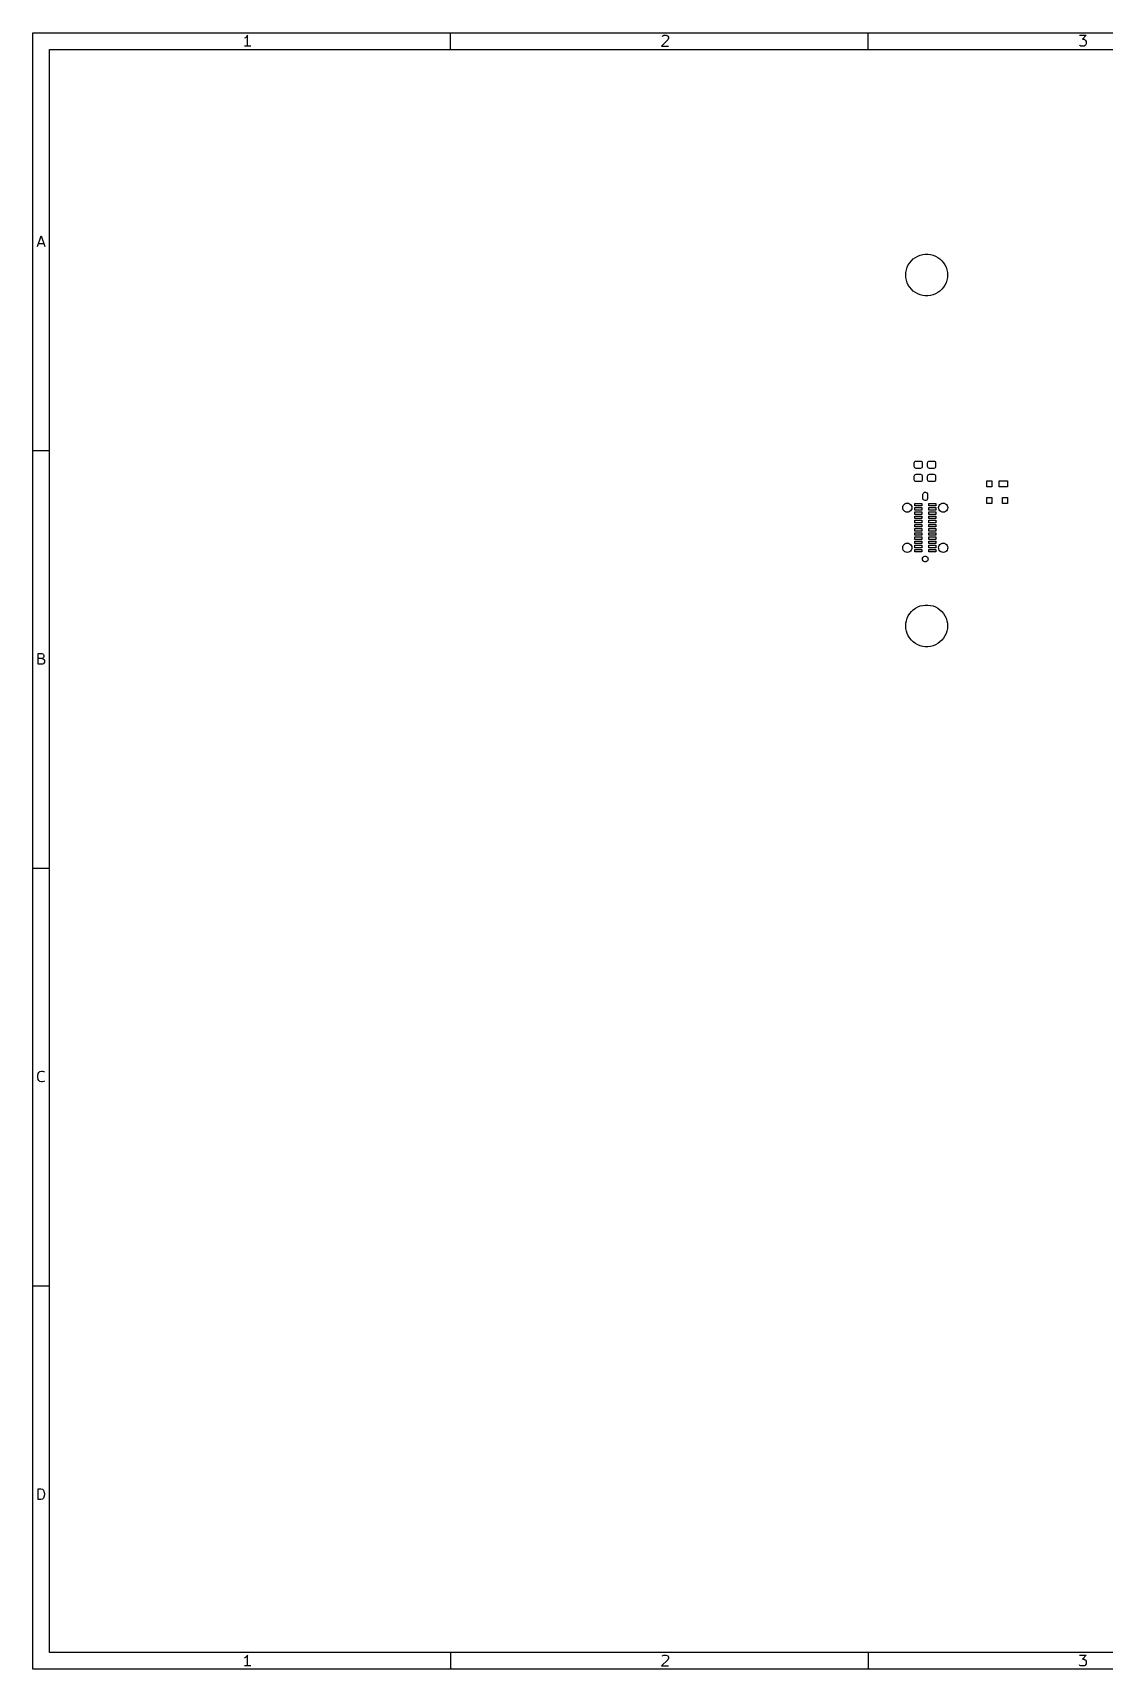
# Model space of a CAD drawing. Extents: x 0.4 to 10.6, y -8.1 to -0.4.
# Drawn here: x 0.39 to 5.44, y -8.11 to -0.39 of the extents above; entities that cross this region are included whole.
import ezdxf

# ---------------------------------------------------------------- set-up
doc = ezdxf.new("R2010")
doc.units = 0
doc.header["$MEASUREMENT"] = 0
doc.layers.add('BLACK', color=7, linetype='CONTINUOUS')

msp = doc.modelspace()

# ---------------------------------------------------------------- linework, layer by layer
at = {"layer": 'BLACK', "linetype": 'CONTINUOUS'}
for p, q in [((0.393701, -0.393701), (10.6063, -0.393701)), ((0.393701, -8.1063), (0.393701, -0.393701)), ((1.39646, -0.417446), (1.39159, -0.419883)), ((1.42083, -0.456441), (1.39159, -0.456441)), ((1.40134, -0.412572), (1.39646, -0.417446)), ((1.40621, -0.40526), (1.40134, -0.412572)), ((1.40621, -0.456441), (1.40621, -0.40526)), ((2.3622, -0.472441), (2.3622, -0.393701)), ((3.3869, -0.427195), (3.35765, -0.456441)), ((3.35765, -0.456441), (3.38934, -0.456441)), ((3.36009, -0.410134), (3.36253, -0.407697)), ((3.36253, -0.407697), (3.3674, -0.40526)), ((3.3674, -0.40526), (3.37959, -0.40526)), ((3.37959, -0.40526), (3.38446, -0.407697)), ((3.38446, -0.407697), (3.3869, -0.410134)), ((3.3869, -0.410134), (3.38934, -0.415009)), ((3.38934, -0.419883), (3.3869, -0.427195)), ((3.38934, -0.415009), (3.38934, -0.419883)), ((4.33071, -0.472441), (4.33071, -0.393701)), ((5.32616, -0.40526), (5.35784, -0.40526)), ((5.32859, -0.454004), (5.32616, -0.451567)), ((5.33347, -0.456441), (5.32859, -0.454004)), ((5.34809, -0.456441), (5.33347, -0.456441)), ((5.35784, -0.40526), (5.34078, -0.424758)), ((5.34078, -0.424758), (5.34809, -0.424758)), ((5.34809, -0.424758), (5.35297, -0.427195)), ((5.35297, -0.454004), (5.34809, -0.456441)), ((5.35297, -0.427195), (5.3554, -0.429632)), ((5.3554, -0.451567), (5.35297, -0.454004)), ((5.3554, -0.429632), (5.35784, -0.434506)), ((5.35784, -0.446692), (5.3554, -0.451567)), ((5.35784, -0.434506), (5.35784, -0.446692)), ((0.472441, -0.472441), (10.5276, -0.472441)), ((0.472441, -8.02756), (0.472441, -0.472441)), ((0.41601, -1.40132), (0.433071, -1.35014)), ((0.420885, -1.3867), (0.445257, -1.3867)), ((0.433071, -1.35014), (0.450131, -1.40132)), ((4.53455, -1.46806), (4.54356, -1.4596)), ((4.54356, -1.4596), (4.55356, -1.45233)), ((4.55356, -1.45233), (4.56439, -1.44638)), ((4.56439, -1.44638), (4.57588, -1.44183)), ((4.57588, -1.44183), (4.58786, -1.43875)), ((4.58786, -1.43875), (4.60012, -1.4372)), ((4.60012, -1.4372), (4.61248, -1.4372)), ((4.61248, -1.4372), (4.62474, -1.43875)), ((4.62474, -1.43875), (4.63671, -1.44183)), ((4.63671, -1.44183), (4.64821, -1.44638)), ((4.64821, -1.44638), (4.65904, -1.45233)), ((4.65904, -1.45233), (4.66904, -1.4596)), ((4.66904, -1.4596), (4.67805, -1.46806)), ((4.50787, -1.53543), (4.50865, -1.5231)), ((4.50865, -1.54777), (4.50787, -1.53543)), ((4.50865, -1.5231), (4.51097, -1.51096)), ((4.51097, -1.51096), (4.51479, -1.4992)), ((4.51479, -1.4992), (4.52005, -1.48802)), ((4.52005, -1.48802), (4.52667, -1.47758)), ((4.52667, -1.47758), (4.53455, -1.46806)), ((4.67805, -1.46806), (4.68593, -1.47758)), ((4.68593, -1.47758), (4.69255, -1.48802)), ((4.69255, -1.48802), (4.69781, -1.4992)), ((4.69781, -1.4992), (4.70163, -1.51096)), ((4.70163, -1.51096), (4.70395, -1.5231)), ((4.70395, -1.5231), (4.70472, -1.53543)), ((4.70472, -1.53543), (4.70395, -1.54777)), ((4.51097, -1.55991), (4.50865, -1.54777)), ((4.51479, -1.57167), (4.51097, -1.55991)), ((4.52005, -1.58285), (4.51479, -1.57167)), ((4.52667, -1.59329), (4.52005, -1.58285)), ((4.53455, -1.60281), (4.52667, -1.59329)), ((4.54356, -1.61127), (4.53455, -1.60281)), ((4.55356, -1.61854), (4.54356, -1.61127)), ((4.56439, -1.62449), (4.55356, -1.61854)), ((4.65904, -1.61854), (4.64821, -1.62449)), ((4.66904, -1.61127), (4.65904, -1.61854)), ((4.67805, -1.60281), (4.66904, -1.61127)), ((4.68593, -1.59329), (4.67805, -1.60281)), ((4.69255, -1.58285), (4.68593, -1.59329)), ((4.69781, -1.57167), (4.69255, -1.58285)), ((4.70163, -1.55991), (4.69781, -1.57167)), ((4.70395, -1.54777), (4.70163, -1.55991)), ((4.57588, -1.62904), (4.56439, -1.62449)), ((4.58786, -1.63211), (4.57588, -1.62904)), ((4.60012, -1.63366), (4.58786, -1.63211)), ((4.61248, -1.63366), (4.60012, -1.63366)), ((4.62474, -1.63211), (4.61248, -1.63366)), ((4.63671, -1.62904), (4.62474, -1.63211)), ((4.64821, -1.62449), (4.63671, -1.62904)), ((0.393701, -2.3622), (0.472441, -2.3622)), ((4.54823, -2.42101), (4.54888, -2.41772)), ((4.54823, -2.43824), (4.54823, -2.42101)), ((4.54888, -2.44153), (4.54823, -2.43824)), ((4.54888, -2.41772), (4.55075, -2.41492)), ((4.55075, -2.44433), (4.54888, -2.44153)), ((4.55075, -2.41492), (4.55354, -2.41306)), ((4.55354, -2.44619), (4.55075, -2.44433)), ((4.55354, -2.41306), (4.55684, -2.4124)), ((4.55684, -2.44685), (4.55354, -2.44619)), ((4.55684, -2.4124), (4.57702, -2.4124)), ((4.57702, -2.44685), (4.55684, -2.44685)), ((4.57702, -2.4124), (4.58031, -2.41306)), ((4.58031, -2.44619), (4.57702, -2.44685)), ((4.58031, -2.41306), (4.58311, -2.41492)), ((4.58311, -2.44433), (4.58031, -2.44619)), ((4.58311, -2.41492), (4.58497, -2.41772)), ((4.58497, -2.44153), (4.58311, -2.44433)), ((4.58497, -2.41772), (4.58563, -2.42101)), ((4.58563, -2.43824), (4.58497, -2.44153)), ((4.58563, -2.42101), (4.58563, -2.43824)), ((4.61122, -2.42101), (4.61188, -2.41772)), ((4.61122, -2.43824), (4.61122, -2.42101)), ((4.61188, -2.44153), (4.61122, -2.43824)), ((4.61188, -2.41772), (4.61374, -2.41492)), ((4.61374, -2.44433), (4.61188, -2.44153)), ((4.61374, -2.41492), (4.61654, -2.41306)), ((4.61654, -2.44619), (4.61374, -2.44433)), ((4.61654, -2.41306), (4.61983, -2.4124)), ((4.61983, -2.44685), (4.61654, -2.44619)), ((4.61983, -2.4124), (4.64001, -2.4124)), ((4.64001, -2.44685), (4.61983, -2.44685)), ((4.64001, -2.4124), (4.64331, -2.41306)), ((4.64331, -2.44619), (4.64001, -2.44685)), ((4.64331, -2.41306), (4.6461, -2.41492)), ((4.6461, -2.44433), (4.64331, -2.44619)), ((4.6461, -2.41492), (4.64797, -2.41772)), ((4.64797, -2.44153), (4.6461, -2.44433)), ((4.64797, -2.41772), (4.64862, -2.42101)), ((4.64862, -2.43824), (4.64797, -2.44153)), ((4.64862, -2.42101), (4.64862, -2.43824)), ((4.54823, -2.48302), (4.54888, -2.47973)), ((4.54823, -2.50025), (4.54823, -2.48302)), ((4.54888, -2.50354), (4.54823, -2.50025)), ((4.54888, -2.47973), (4.55075, -2.47693)), ((4.55075, -2.50634), (4.54888, -2.50354)), ((4.55075, -2.47693), (4.55354, -2.47506)), ((4.55354, -2.5082), (4.55075, -2.50634)), ((4.55354, -2.47506), (4.55684, -2.47441)), ((4.55684, -2.50886), (4.55354, -2.5082)), ((4.55684, -2.47441), (4.57702, -2.47441)), ((4.57702, -2.50886), (4.55684, -2.50886)), ((4.57702, -2.47441), (4.58031, -2.47506)), ((4.58031, -2.5082), (4.57702, -2.50886)), ((4.58031, -2.47506), (4.58311, -2.47693)), ((4.58311, -2.50634), (4.58031, -2.5082)), ((4.58311, -2.47693), (4.58497, -2.47973)), ((4.58497, -2.50354), (4.58311, -2.50634)), ((4.58497, -2.47973), (4.58563, -2.48302)), ((4.58563, -2.50025), (4.58497, -2.50354)), ((4.58563, -2.48302), (4.58563, -2.50025)), ((4.61122, -2.48302), (4.61188, -2.47973)), ((4.61122, -2.50025), (4.61122, -2.48302)), ((4.61188, -2.50354), (4.61122, -2.50025)), ((4.61188, -2.47973), (4.61374, -2.47693)), ((4.61374, -2.50634), (4.61188, -2.50354)), ((4.61374, -2.47693), (4.61654, -2.47506)), ((4.61654, -2.5082), (4.61374, -2.50634)), ((4.61654, -2.47506), (4.61983, -2.47441)), ((4.61983, -2.50886), (4.61654, -2.5082)), ((4.61983, -2.47441), (4.64001, -2.47441)), ((4.64001, -2.50886), (4.61983, -2.50886)), ((4.64001, -2.47441), (4.64331, -2.47506)), ((4.64331, -2.5082), (4.64001, -2.50886)), ((4.64331, -2.47506), (4.6461, -2.47693)), ((4.6461, -2.50634), (4.64331, -2.5082)), ((4.6461, -2.47693), (4.64797, -2.47973)), ((4.64797, -2.50354), (4.6461, -2.50634)), ((4.64797, -2.47973), (4.64862, -2.48302)), ((4.64862, -2.50025), (4.64797, -2.50354)), ((4.64862, -2.48302), (4.64862, -2.50025)), ((4.88976, -2.53346), (4.88976, -2.50591)), ((4.88976, -2.50591), (4.91339, -2.50591)), ((4.91339, -2.53346), (4.88976, -2.53346)), ((4.91339, -2.50591), (4.91339, -2.53346)), ((4.94882, -2.53346), (4.94882, -2.50591)), ((4.94882, -2.50591), (4.98819, -2.50591)), ((4.98819, -2.53346), (4.94882, -2.53346)), ((4.98819, -2.50591), (4.98819, -2.53346)), ((4.49424, -2.62629), (4.4964, -2.62106)), ((4.4964, -2.62106), (4.49985, -2.61658)), ((4.49985, -2.61658), (4.50433, -2.61314)), ((4.50433, -2.61314), (4.50955, -2.61097)), ((4.50955, -2.61097), (4.51516, -2.61024)), ((4.51516, -2.61024), (4.52076, -2.61097)), ((4.52076, -2.61097), (4.52598, -2.61314)), ((4.52598, -2.61314), (4.53047, -2.61658)), ((4.53047, -2.61658), (4.53391, -2.62106)), ((4.53391, -2.62106), (4.53607, -2.62629)), ((4.5502, -2.62402), (4.5502, -2.6122)), ((4.5502, -2.6122), (4.58366, -2.6122)), ((4.58366, -2.6122), (4.58366, -2.62402)), ((4.58839, -2.57047), (4.58858, -2.56837)), ((4.58839, -2.58701), (4.58839, -2.57047)), ((4.58916, -2.59113), (4.58839, -2.58701)), ((4.58858, -2.56837), (4.5901, -2.56446)), ((4.59137, -2.5947), (4.58916, -2.59113)), ((4.5901, -2.56446), (4.59292, -2.56136)), ((4.59471, -2.59723), (4.59137, -2.5947)), ((4.59292, -2.56136), (4.59668, -2.55949)), ((4.59875, -2.59838), (4.59471, -2.59723)), ((4.59668, -2.55949), (4.60086, -2.5591)), ((4.60293, -2.59799), (4.59875, -2.59838)), ((4.60086, -2.5591), (4.60489, -2.56025)), ((4.60668, -2.59612), (4.60293, -2.59799)), ((4.60489, -2.56025), (4.60824, -2.56278)), ((4.60951, -2.59302), (4.60668, -2.59612)), ((4.60824, -2.56278), (4.61045, -2.56635)), ((4.61103, -2.58911), (4.60951, -2.59302)), ((4.61045, -2.56635), (4.61122, -2.57047)), ((4.61122, -2.58701), (4.61103, -2.58911)), ((4.61122, -2.57047), (4.61122, -2.58701)), ((4.61594, -2.62402), (4.61594, -2.6122)), ((4.61594, -2.6122), (4.64941, -2.6122)), ((4.64941, -2.6122), (4.64941, -2.62402)), ((4.66353, -2.62629), (4.6657, -2.62106)), ((4.6657, -2.62106), (4.66914, -2.61658)), ((4.66914, -2.61658), (4.67362, -2.61314)), ((4.67362, -2.61314), (4.67884, -2.61097)), ((4.67884, -2.61097), (4.68445, -2.61024)), ((4.68445, -2.61024), (4.69005, -2.61097)), ((4.69005, -2.61097), (4.69528, -2.61314)), ((4.69528, -2.61314), (4.69976, -2.61658)), ((4.69976, -2.61658), (4.7032, -2.62106)), ((4.7032, -2.62106), (4.70536, -2.62629)), ((4.88976, -2.6122), (4.88976, -2.58465)), ((4.88976, -2.58465), (4.91339, -2.58465)), ((4.91339, -2.6122), (4.88976, -2.6122)), ((4.91339, -2.58465), (4.91339, -2.6122)), ((4.96457, -2.6122), (4.96457, -2.58465)), ((4.96457, -2.58465), (4.98819, -2.58465)), ((4.98819, -2.6122), (4.96457, -2.6122)), ((4.98819, -2.58465), (4.98819, -2.6122)), ((4.4935, -2.63189), (4.49424, -2.62629)), ((4.49424, -2.63749), (4.4935, -2.63189)), ((4.4964, -2.64272), (4.49424, -2.63749)), ((4.49985, -2.6472), (4.4964, -2.64272)), ((4.50433, -2.65064), (4.49985, -2.6472)), ((4.50955, -2.65281), (4.50433, -2.65064)), ((4.51516, -2.65354), (4.50955, -2.65281)), ((4.52076, -2.65281), (4.51516, -2.65354)), ((4.52598, -2.65064), (4.52076, -2.65281)), ((4.53047, -2.6472), (4.52598, -2.65064)), ((4.53391, -2.64272), (4.53047, -2.6472)), ((4.53607, -2.63749), (4.53391, -2.64272)), ((4.53607, -2.62629), (4.53681, -2.63189)), ((4.53681, -2.63189), (4.53607, -2.63749)), ((4.58366, -2.62402), (4.5502, -2.62402)), ((4.5502, -2.6437), (4.5502, -2.63189)), ((4.5502, -2.63189), (4.58366, -2.63189)), ((4.58366, -2.6437), (4.5502, -2.6437)), ((4.5502, -2.66339), (4.5502, -2.65157)), ((4.5502, -2.65157), (4.58366, -2.65157)), ((4.58366, -2.66339), (4.5502, -2.66339)), ((4.5502, -2.68307), (4.5502, -2.67126)), ((4.5502, -2.67126), (4.58366, -2.67126)), ((4.58366, -2.68307), (4.5502, -2.68307)), ((4.5502, -2.70276), (4.5502, -2.69094)), ((4.5502, -2.69094), (4.58366, -2.69094)), ((4.58366, -2.63189), (4.58366, -2.6437)), ((4.58366, -2.65157), (4.58366, -2.66339)), ((4.58366, -2.67126), (4.58366, -2.68307)), ((4.58366, -2.69094), (4.58366, -2.70276)), ((4.64941, -2.62402), (4.61594, -2.62402)), ((4.61594, -2.6437), (4.61594, -2.63189)), ((4.61594, -2.63189), (4.64941, -2.63189)), ((4.64941, -2.6437), (4.61594, -2.6437)), ((4.61594, -2.66339), (4.61594, -2.65157)), ((4.61594, -2.65157), (4.64941, -2.65157)), ((4.64941, -2.66339), (4.61594, -2.66339)), ((4.61594, -2.68307), (4.61594, -2.67126)), ((4.61594, -2.67126), (4.64941, -2.67126)), ((4.64941, -2.68307), (4.61594, -2.68307)), ((4.61594, -2.70276), (4.61594, -2.69094)), ((4.61594, -2.69094), (4.64941, -2.69094)), ((4.64941, -2.63189), (4.64941, -2.6437)), ((4.64941, -2.65157), (4.64941, -2.66339)), ((4.64941, -2.67126), (4.64941, -2.68307)), ((4.64941, -2.69094), (4.64941, -2.70276)), ((4.6628, -2.63189), (4.66353, -2.62629)), ((4.66353, -2.63749), (4.6628, -2.63189)), ((4.6657, -2.64272), (4.66353, -2.63749)), ((4.66914, -2.6472), (4.6657, -2.64272)), ((4.67362, -2.65064), (4.66914, -2.6472)), ((4.67884, -2.65281), (4.67362, -2.65064)), ((4.68445, -2.65354), (4.67884, -2.65281)), ((4.69005, -2.65281), (4.68445, -2.65354)), ((4.69528, -2.65064), (4.69005, -2.65281)), ((4.69976, -2.6472), (4.69528, -2.65064)), ((4.7032, -2.64272), (4.69976, -2.6472)), ((4.70536, -2.63749), (4.7032, -2.64272)), ((4.70536, -2.62629), (4.7061, -2.63189)), ((4.7061, -2.63189), (4.70536, -2.63749)), ((4.58366, -2.70276), (4.5502, -2.70276)), ((4.5502, -2.72244), (4.5502, -2.71063)), ((4.5502, -2.71063), (4.58366, -2.71063)), ((4.58366, -2.72244), (4.5502, -2.72244)), ((4.5502, -2.74213), (4.5502, -2.73031)), ((4.5502, -2.73031), (4.58366, -2.73031)), ((4.58366, -2.74213), (4.5502, -2.74213)), ((4.5502, -2.76181), (4.5502, -2.75)), ((4.5502, -2.75), (4.58366, -2.75)), ((4.58366, -2.76181), (4.5502, -2.76181)), ((4.5502, -2.7815), (4.5502, -2.76969)), ((4.5502, -2.76969), (4.58366, -2.76969)), ((4.58366, -2.71063), (4.58366, -2.72244)), ((4.58366, -2.73031), (4.58366, -2.74213)), ((4.58366, -2.75), (4.58366, -2.76181)), ((4.58366, -2.76969), (4.58366, -2.7815)), ((4.64941, -2.70276), (4.61594, -2.70276)), ((4.61594, -2.72244), (4.61594, -2.71063)), ((4.61594, -2.71063), (4.64941, -2.71063)), ((4.64941, -2.72244), (4.61594, -2.72244)), ((4.61594, -2.74213), (4.61594, -2.73031)), ((4.61594, -2.73031), (4.64941, -2.73031)), ((4.64941, -2.74213), (4.61594, -2.74213)), ((4.61594, -2.76181), (4.61594, -2.75)), ((4.61594, -2.75), (4.64941, -2.75)), ((4.64941, -2.76181), (4.61594, -2.76181)), ((4.61594, -2.7815), (4.61594, -2.76969)), ((4.61594, -2.76969), (4.64941, -2.76969)), ((4.64941, -2.71063), (4.64941, -2.72244)), ((4.64941, -2.73031), (4.64941, -2.74213)), ((4.64941, -2.75), (4.64941, -2.76181)), ((4.64941, -2.76969), (4.64941, -2.7815)), ((4.4935, -2.82087), (4.49424, -2.81526)), ((4.49424, -2.82647), (4.4935, -2.82087)), ((4.49424, -2.81526), (4.4964, -2.81004)), ((4.4964, -2.83169), (4.49424, -2.82647)), ((4.4964, -2.81004), (4.49985, -2.80555)), ((4.49985, -2.83618), (4.4964, -2.83169)), ((4.49985, -2.80555), (4.50433, -2.80211)), ((4.50433, -2.83962), (4.49985, -2.83618)), ((4.50433, -2.80211), (4.50955, -2.79995)), ((4.50955, -2.84178), (4.50433, -2.83962)), ((4.50955, -2.79995), (4.51516, -2.79921)), ((4.51516, -2.84252), (4.50955, -2.84178)), ((4.51516, -2.79921), (4.52076, -2.79995)), ((4.52076, -2.84178), (4.51516, -2.84252)), ((4.52076, -2.79995), (4.52598, -2.80211)), ((4.52598, -2.83962), (4.52076, -2.84178)), ((4.52598, -2.80211), (4.53047, -2.80555)), ((4.53047, -2.83618), (4.52598, -2.83962)), ((4.53047, -2.80555), (4.53391, -2.81004)), ((4.53391, -2.83169), (4.53047, -2.83618)), ((4.53391, -2.81004), (4.53607, -2.81526)), ((4.53607, -2.82647), (4.53391, -2.83169)), ((4.53607, -2.81526), (4.53681, -2.82087)), ((4.53681, -2.82087), (4.53607, -2.82647)), ((4.58366, -2.7815), (4.5502, -2.7815)), ((4.5502, -2.80118), (4.5502, -2.78937)), ((4.5502, -2.78937), (4.58366, -2.78937)), ((4.58366, -2.80118), (4.5502, -2.80118)), ((4.5502, -2.82087), (4.5502, -2.80906)), ((4.5502, -2.80906), (4.58366, -2.80906)), ((4.58366, -2.82087), (4.5502, -2.82087)), ((4.5502, -2.84055), (4.5502, -2.82874)), ((4.5502, -2.82874), (4.58366, -2.82874)), ((4.58366, -2.84055), (4.5502, -2.84055)), ((4.58366, -2.78937), (4.58366, -2.80118)), ((4.58366, -2.80906), (4.58366, -2.82087)), ((4.58366, -2.82874), (4.58366, -2.84055)), ((4.64941, -2.7815), (4.61594, -2.7815)), ((4.61594, -2.80118), (4.61594, -2.78937)), ((4.61594, -2.78937), (4.64941, -2.78937)), ((4.64941, -2.80118), (4.61594, -2.80118)), ((4.61594, -2.82087), (4.61594, -2.80906)), ((4.61594, -2.80906), (4.64941, -2.80906)), ((4.64941, -2.82087), (4.61594, -2.82087)), ((4.61594, -2.84055), (4.61594, -2.82874)), ((4.61594, -2.82874), (4.64941, -2.82874)), ((4.64941, -2.84055), (4.61594, -2.84055)), ((4.64941, -2.78937), (4.64941, -2.80118)), ((4.64941, -2.80906), (4.64941, -2.82087)), ((4.64941, -2.82874), (4.64941, -2.84055)), ((4.6628, -2.82087), (4.66353, -2.81526)), ((4.66353, -2.82647), (4.6628, -2.82087)), ((4.66353, -2.81526), (4.6657, -2.81004)), ((4.6657, -2.83169), (4.66353, -2.82647)), ((4.6657, -2.81004), (4.66914, -2.80555)), ((4.66914, -2.83618), (4.6657, -2.83169)), ((4.66914, -2.80555), (4.67362, -2.80211)), ((4.67362, -2.83962), (4.66914, -2.83618)), ((4.67362, -2.80211), (4.67884, -2.79995)), ((4.67884, -2.84178), (4.67362, -2.83962)), ((4.67884, -2.79995), (4.68445, -2.79921)), ((4.68445, -2.84252), (4.67884, -2.84178)), ((4.68445, -2.79921), (4.69005, -2.79995)), ((4.69005, -2.84178), (4.68445, -2.84252)), ((4.69005, -2.79995), (4.69528, -2.80211)), ((4.69528, -2.83962), (4.69005, -2.84178)), ((4.69528, -2.80211), (4.69976, -2.80555)), ((4.69976, -2.83618), (4.69528, -2.83962)), ((4.69976, -2.80555), (4.7032, -2.81004)), ((4.7032, -2.83169), (4.69976, -2.83618)), ((4.7032, -2.81004), (4.70536, -2.81526)), ((4.70536, -2.82647), (4.7032, -2.83169)), ((4.70536, -2.81526), (4.7061, -2.82087)), ((4.7061, -2.82087), (4.70536, -2.82647)), ((4.58681, -2.87402), (4.58759, -2.86957)), ((4.58759, -2.87846), (4.58681, -2.87402)), ((4.58759, -2.86957), (4.58985, -2.86566)), ((4.58985, -2.88237), (4.58759, -2.87846)), ((4.58985, -2.86566), (4.59331, -2.86276)), ((4.59331, -2.88527), (4.58985, -2.88237)), ((4.59331, -2.86276), (4.59755, -2.86122)), ((4.59755, -2.88681), (4.59331, -2.88527)), ((4.59755, -2.86122), (4.60206, -2.86122)), ((4.60206, -2.88681), (4.59755, -2.88681)), ((4.60206, -2.86122), (4.6063, -2.86276)), ((4.6063, -2.88527), (4.60206, -2.88681)), ((4.6063, -2.86276), (4.60976, -2.86566)), ((4.60976, -2.88237), (4.6063, -2.88527)), ((4.60976, -2.86566), (4.61201, -2.86957)), ((4.61201, -2.87846), (4.60976, -2.88237)), ((4.61201, -2.86957), (4.6128, -2.87402)), ((4.6128, -2.87402), (4.61201, -2.87846)), ((4.51097, -3.1645), (4.51479, -3.15274)), ((4.51479, -3.15274), (4.52005, -3.14156)), ((4.52005, -3.14156), (4.52667, -3.13112)), ((4.52667, -3.13112), (4.53455, -3.1216)), ((4.53455, -3.1216), (4.54356, -3.11314)), ((4.54356, -3.11314), (4.55356, -3.10587)), ((4.55356, -3.10587), (4.56439, -3.09992)), ((4.56439, -3.09992), (4.57588, -3.09537)), ((4.57588, -3.09537), (4.58786, -3.09229)), ((4.58786, -3.09229), (4.60012, -3.09075)), ((4.60012, -3.09075), (4.61248, -3.09075)), ((4.61248, -3.09075), (4.62474, -3.09229)), ((4.62474, -3.09229), (4.63671, -3.09537)), ((4.63671, -3.09537), (4.64821, -3.09992)), ((4.64821, -3.09992), (4.65904, -3.10587)), ((4.65904, -3.10587), (4.66904, -3.11314)), ((4.66904, -3.11314), (4.67805, -3.1216)), ((4.67805, -3.1216), (4.68593, -3.13112)), ((4.68593, -3.13112), (4.69255, -3.14156)), ((4.69255, -3.14156), (4.69781, -3.15274)), ((4.69781, -3.15274), (4.70163, -3.1645)), ((4.50787, -3.18898), (4.50865, -3.17664)), ((4.50865, -3.20131), (4.50787, -3.18898)), ((4.50865, -3.17664), (4.51097, -3.1645)), ((4.51097, -3.21345), (4.50865, -3.20131)), ((4.51479, -3.22521), (4.51097, -3.21345)), ((4.52005, -3.23639), (4.51479, -3.22521)), ((4.52667, -3.24683), (4.52005, -3.23639)), ((4.69255, -3.23639), (4.68593, -3.24683)), ((4.69781, -3.22521), (4.69255, -3.23639)), ((4.70163, -3.21345), (4.69781, -3.22521)), ((4.70163, -3.1645), (4.70395, -3.17664)), ((4.70395, -3.20131), (4.70163, -3.21345)), ((4.70395, -3.17664), (4.70472, -3.18898)), ((4.70472, -3.18898), (4.70395, -3.20131)), ((4.53455, -3.25635), (4.52667, -3.24683)), ((4.54356, -3.26481), (4.53455, -3.25635)), ((4.55356, -3.27208), (4.54356, -3.26481)), ((4.56439, -3.27803), (4.55356, -3.27208)), ((4.57588, -3.28258), (4.56439, -3.27803)), ((4.58786, -3.28566), (4.57588, -3.28258)), ((4.60012, -3.28721), (4.58786, -3.28566)), ((4.61248, -3.28721), (4.60012, -3.28721)), ((4.62474, -3.28566), (4.61248, -3.28721)), ((4.63671, -3.28258), (4.62474, -3.28566)), ((4.64821, -3.27803), (4.63671, -3.28258)), ((4.65904, -3.27208), (4.64821, -3.27803)), ((4.66904, -3.26481), (4.65904, -3.27208)), ((4.67805, -3.25635), (4.66904, -3.26481)), ((4.68593, -3.24683), (4.67805, -3.25635)), ((0.419666, -3.36983), (0.419666, -3.31865)), ((0.419666, -3.31865), (0.436727, -3.31865)), ((0.436727, -3.34302), (0.419666, -3.34302)), ((0.439164, -3.36983), (0.419666, -3.36983)), ((0.436727, -3.31865), (0.441601, -3.32108)), ((0.441601, -3.34058), (0.436727, -3.34302)), ((0.436727, -3.34302), (0.444038, -3.34545)), ((0.444038, -3.36739), (0.439164, -3.36983)), ((0.441601, -3.32108), (0.444038, -3.32352)), ((0.444038, -3.33814), (0.441601, -3.34058)), ((0.444038, -3.32352), (0.446475, -3.32839)), ((0.446475, -3.33327), (0.444038, -3.33814)), ((0.444038, -3.34545), (0.446475, -3.34789)), ((0.446475, -3.36495), (0.444038, -3.36739)), ((0.446475, -3.32839), (0.446475, -3.33327)), ((0.446475, -3.34789), (0.448913, -3.35277)), ((0.448913, -3.36008), (0.446475, -3.36495)), ((0.448913, -3.35277), (0.448913, -3.36008)), ((0.393701, -4.33071), (0.472441, -4.33071)), ((0.417229, -5.30908), (0.419666, -5.29934)), ((0.417229, -5.3164), (0.417229, -5.30908)), ((0.419666, -5.32614), (0.417229, -5.3164)), ((0.419666, -5.29934), (0.422103, -5.29446)), ((0.422103, -5.29446), (0.426978, -5.28959)), ((0.426978, -5.28959), (0.434289, -5.28715)), ((0.434289, -5.28715), (0.439164, -5.28715)), ((0.439164, -5.28715), (0.446475, -5.28959)), ((0.446475, -5.28959), (0.448913, -5.29202)), ((0.422103, -5.33102), (0.419666, -5.32614)), ((0.426978, -5.33589), (0.422103, -5.33102)), ((0.434289, -5.33833), (0.426978, -5.33589)), ((0.439164, -5.33833), (0.434289, -5.33833)), ((0.446475, -5.33589), (0.439164, -5.33833)), ((0.448913, -5.33346), (0.446475, -5.33589)), ((0.393701, -6.29921), (0.472441, -6.29921)), ((0.419666, -7.30683), (0.419666, -7.25565)), ((0.419666, -7.25565), (0.431852, -7.25565)), ((0.431852, -7.30683), (0.419666, -7.30683)), ((0.431852, -7.25565), (0.439164, -7.25809)), ((0.439164, -7.3044), (0.431852, -7.30683)), ((0.439164, -7.25809), (0.444038, -7.26297)), ((0.444038, -7.29952), (0.439164, -7.3044)), ((0.444038, -7.26297), (0.446475, -7.26784)), ((0.446475, -7.29465), (0.444038, -7.29952)), ((0.446475, -7.26784), (0.448913, -7.27759)), ((0.448913, -7.2849), (0.446475, -7.29465)), ((0.448913, -7.27759), (0.448913, -7.2849)), ((10.5276, -8.02756), (0.472441, -8.02756)), ((1.39646, -8.0513), (1.39159, -8.05374)), ((1.42083, -8.0903), (1.39159, -8.0903)), ((1.40134, -8.04643), (1.39646, -8.0513)), ((1.40621, -8.03912), (1.40134, -8.04643)), ((1.40621, -8.0903), (1.40621, -8.03912)), ((2.3622, -8.02756), (2.3622, -8.1063)), ((3.3869, -8.06105), (3.35765, -8.0903)), ((3.35765, -8.0903), (3.38934, -8.0903)), ((3.36009, -8.04399), (3.36253, -8.04156)), ((3.36253, -8.04156), (3.3674, -8.03912)), ((3.3674, -8.03912), (3.37959, -8.03912)), ((3.37959, -8.03912), (3.38446, -8.04156)), ((3.38446, -8.04156), (3.3869, -8.04399)), ((3.3869, -8.04399), (3.38934, -8.04887)), ((3.38934, -8.05374), (3.3869, -8.06105)), ((3.38934, -8.04887), (3.38934, -8.05374)), ((4.33071, -8.02756), (4.33071, -8.1063)), ((5.32616, -8.03912), (5.35784, -8.03912)), ((5.32859, -8.08786), (5.32616, -8.08542)), ((5.33347, -8.0903), (5.32859, -8.08786)), ((5.34809, -8.0903), (5.33347, -8.0903)), ((5.35784, -8.03912), (5.34078, -8.05862)), ((5.34078, -8.05862), (5.34809, -8.05862)), ((5.34809, -8.05862), (5.35297, -8.06105)), ((5.35297, -8.08786), (5.34809, -8.0903)), ((5.35297, -8.06105), (5.3554, -8.06349)), ((5.3554, -8.08542), (5.35297, -8.08786)), ((5.3554, -8.06349), (5.35784, -8.06836)), ((5.35784, -8.08055), (5.3554, -8.08542)), ((5.35784, -8.06836), (5.35784, -8.08055)), ((10.6063, -8.1063), (0.393701, -8.1063))]:
    msp.add_line(p, q, dxfattribs=at)

doc.saveas('drawing.dxf')
